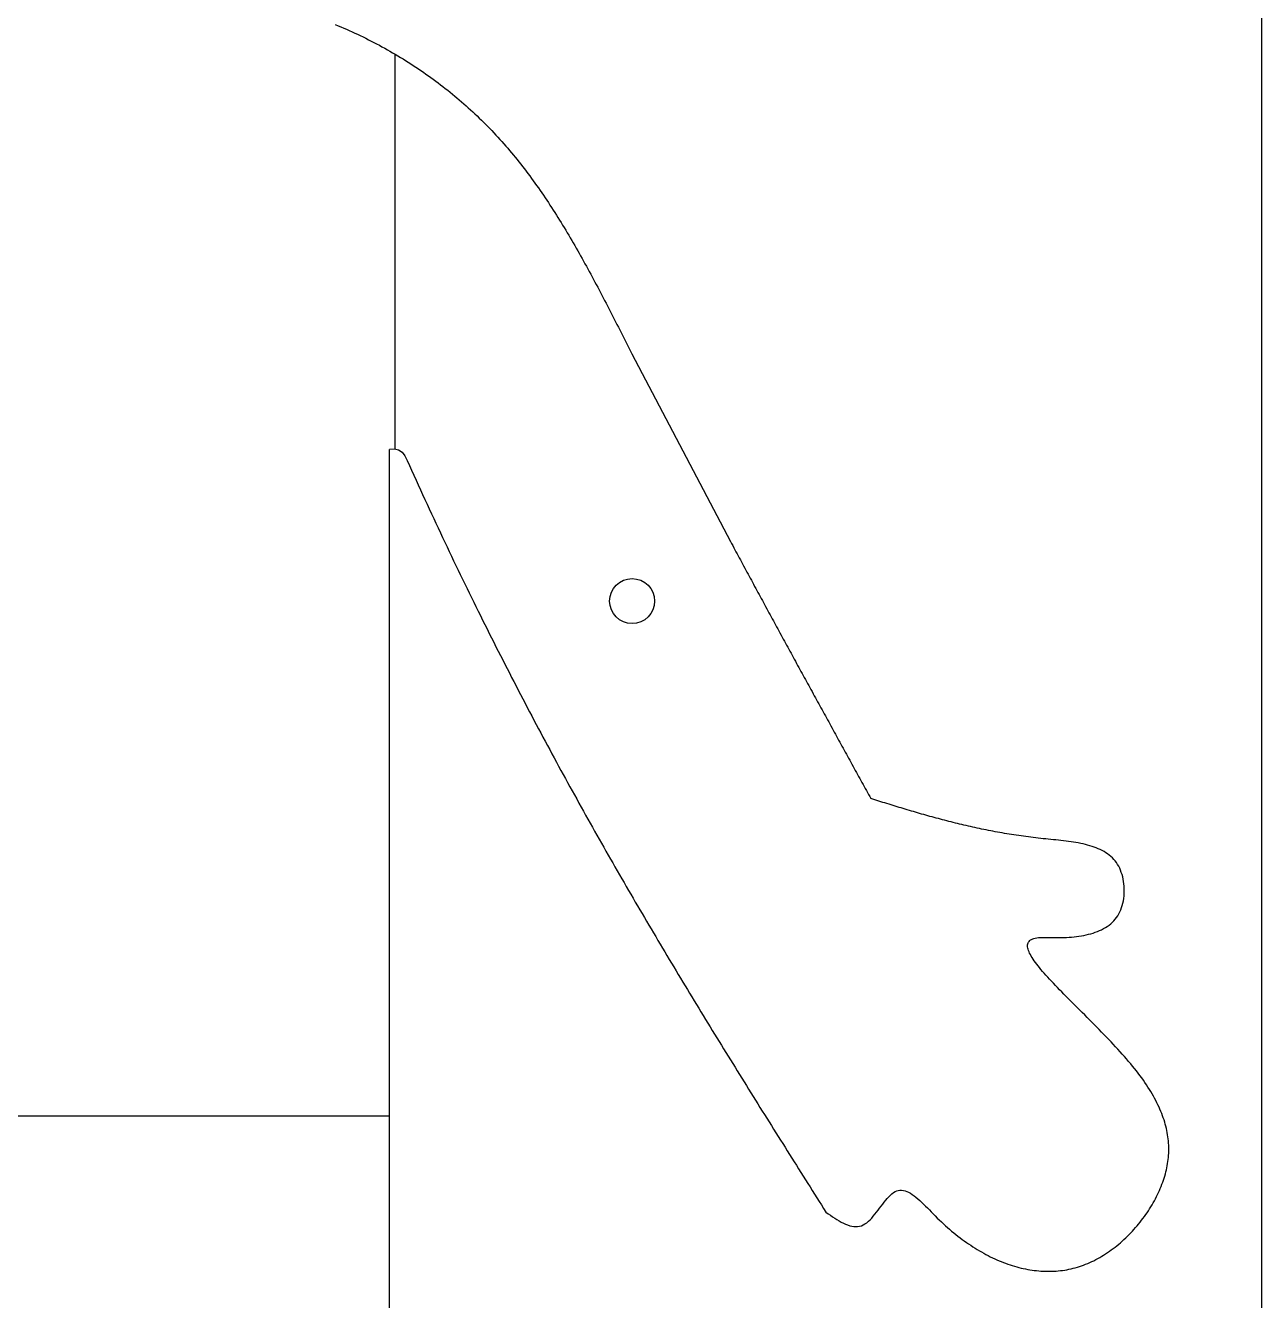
# Model space of a CAD drawing. Header units: millimetres. Extents: x 111 to 2999, y 81 to 1941.
# Drawn here: x 1607.8 to 1882.7, y 1327.3 to 1610.7 of the extents above; entities that cross this region are included whole.
import ezdxf

# ---------------------------------------------------------------- set-up
doc = ezdxf.new("R2010")
doc.units = ezdxf.units.MM
doc.layers.add('RANGO', color=6, linetype='Continuous')

msp = doc.modelspace()

# ---------------------------------------------------------------- linework, layer by layer
for p, q in [((1690.04, 1516.61), (1690.04, 1604.35)), ((1742.69, 1537.78), (1764.62, 1496.02)), ((1688.79, 1172.58), (1688.79, 1516.53)), ((1505.45, 1368.41), (1688.79, 1368.41))]:
    msp.add_line(p, q)
msp.add_lwpolyline([(1312.73, 1939.57), (1882.73, 1939.57), (1882.73, 1039.57), (1312.73, 1039.57)], close=True)
for points in [[(1676.73, 1610.96, 0), (1677.36, 1610.7, 0), (1677.98, 1610.44, 0), (1678.6, 1610.17, 0), (1679.22, 1609.9, 0), (1679.84, 1609.63, 0), (1680.46, 1609.35, 0), (1681.07, 1609.07, 0), (1681.68, 1608.78, 0), (1682.29, 1608.49, 0), (1682.9, 1608.19, 0), (1683.51, 1607.89, 0), (1684.12, 1607.59, 0), (1684.72, 1607.29, 0), (1685.32, 1606.97, 0), (1685.92, 1606.66, 0), (1686.52, 1606.34, 0), (1687.11, 1606.02, 0), (1687.71, 1605.69, 0), (1688.3, 1605.36, 0), (1688.89, 1605.03, 0), (1689.47, 1604.69, 0), (1690.06, 1604.35, 0), (1690.64, 1604, 0), (1691.22, 1603.65, 0), (1691.79, 1603.3, 0), (1692.37, 1602.94, 0), (1692.94, 1602.58, 0), (1693.51, 1602.22, 0), (1694.08, 1601.85, 0), (1694.64, 1601.48, 0), (1695.2, 1601.1, 0), (1695.76, 1600.73, 0), (1696.31, 1600.34, 0), (1696.87, 1599.96, 0), (1697.42, 1599.57, 0), (1697.97, 1599.18, 0), (1698.51, 1598.78, 0), (1699.05, 1598.38, 0), (1699.59, 1597.98, 0), (1700.13, 1597.58, 0), (1700.66, 1597.17, 0), (1701.19, 1596.75, 0), (1701.72, 1596.34, 0), (1702.24, 1595.92, 0), (1702.76, 1595.5, 0), (1703.28, 1595.07, 0), (1703.79, 1594.64, 0), (1704.3, 1594.21, 0), (1704.81, 1593.78, 0), (1705.31, 1593.34, 0), (1705.81, 1592.9, 0), (1706.31, 1592.45, 0), (1706.8, 1592, 0), (1707.29, 1591.55, 0), (1707.78, 1591.1, 0), (1708.26, 1590.64, 0), (1708.74, 1590.18, 0), (1709.22, 1589.72, 0), (1709.69, 1589.26, 0), (1710.16, 1588.79, 0), (1710.62, 1588.32, 0), (1711.08, 1587.84, 0), (1711.54, 1587.37, 0), (1711.99, 1586.89, 0), (1712.44, 1586.4, 0), (1712.89, 1585.92, 0), (1713.33, 1585.43, 0), (1713.77, 1584.94, 0), (1714.21, 1584.45, 0), (1714.64, 1583.95, 0), (1715.07, 1583.45, 0), (1715.49, 1582.95, 0), (1715.92, 1582.45, 0), (1716.34, 1581.94, 0), (1716.75, 1581.44, 0), (1717.16, 1580.93, 0), (1717.57, 1580.41, 0), (1717.98, 1579.9, 0), (1718.38, 1579.38, 0), (1718.79, 1578.86, 0), (1719.18, 1578.34, 0), (1719.58, 1577.82, 0), (1719.97, 1577.29, 0), (1720.36, 1576.76, 0), (1720.75, 1576.23, 0), (1721.13, 1575.7, 0), (1721.51, 1575.17, 0), (1721.89, 1574.63, 0), (1722.27, 1574.09, 0), (1722.64, 1573.55, 0), (1723.01, 1573.01, 0), (1723.38, 1572.47, 0), (1723.75, 1571.92, 0), (1724.11, 1571.37, 0), (1724.47, 1570.82, 0), (1724.83, 1570.27, 0), (1725.19, 1569.72, 0), (1725.55, 1569.17, 0), (1725.9, 1568.61, 0), (1726.25, 1568.06, 0), (1726.6, 1567.5, 0), (1726.95, 1566.94, 0), (1727.29, 1566.38, 0), (1727.63, 1565.81, 0), (1727.97, 1565.25, 0), (1728.31, 1564.68, 0), (1728.65, 1564.12, 0), (1728.99, 1563.55, 0), (1729.32, 1562.98, 0), (1729.65, 1562.41, 0), (1729.98, 1561.84, 0), (1730.31, 1561.26, 0), (1730.64, 1560.69, 0), (1730.97, 1560.11, 0), (1731.29, 1559.54, 0), (1731.62, 1558.96, 0), (1731.94, 1558.38, 0), (1732.26, 1557.8, 0), (1732.58, 1557.22, 0), (1732.9, 1556.64, 0), (1733.21, 1556.06, 0), (1733.53, 1555.48, 0), (1733.84, 1554.89, 0), (1734.16, 1554.31, 0), (1734.47, 1553.72, 0), (1734.78, 1553.14, 0), (1735.09, 1552.55, 0), (1735.4, 1551.96, 0), (1735.71, 1551.38, 0), (1736.02, 1550.79, 0), (1736.33, 1550.2, 0), (1736.63, 1549.61, 0), (1736.94, 1549.02, 0), (1737.25, 1548.43, 0), (1737.55, 1547.84, 0), (1737.86, 1547.25, 0), (1738.16, 1546.66, 0), (1738.46, 1546.07, 0), (1738.77, 1545.48, 0), (1739.07, 1544.89, 0), (1739.37, 1544.3, 0), (1739.68, 1543.71, 0), (1739.98, 1543.11, 0), (1740.28, 1542.52, 0), (1740.58, 1541.93, 0), (1740.88, 1541.34, 0), (1741.18, 1540.75, 0), (1741.49, 1540.15, 0), (1741.79, 1539.56, 0), (1742.09, 1538.97, 0), (1742.39, 1538.38, 0), (1742.69, 1537.79, 0)], [(1688.79, 1516.54, 0), (1689.86, 1516.62, 0), (1690.81, 1516.45, 0), (1691.57, 1515.91, 0), (1692.18, 1515.07, 0), (1692.71, 1514.05, 0), (1693.2, 1512.96, 0), (1693.69, 1511.87, 0), (1694.18, 1510.79, 0), (1694.68, 1509.7, 0), (1695.17, 1508.62, 0), (1695.66, 1507.55, 0), (1696.15, 1506.48, 0), (1696.64, 1505.4, 0), (1697.13, 1504.34, 0), (1697.63, 1503.27, 0), (1698.12, 1502.21, 0), (1698.61, 1501.15, 0), (1699.1, 1500.1, 0), (1699.6, 1499.05, 0), (1700.09, 1498, 0), (1700.58, 1496.95, 0), (1701.08, 1495.91, 0), (1701.57, 1494.87, 0), (1702.06, 1493.83, 0), (1702.56, 1492.79, 0), (1703.05, 1491.76, 0), (1703.54, 1490.73, 0), (1704.04, 1489.7, 0), (1704.53, 1488.68, 0), (1705.03, 1487.66, 0), (1705.52, 1486.64, 0), (1706.02, 1485.62, 0), (1706.51, 1484.61, 0), (1707, 1483.6, 0), (1707.5, 1482.59, 0), (1707.99, 1481.59, 0), (1708.49, 1480.59, 0), (1708.99, 1479.59, 0), (1709.48, 1478.59, 0), (1709.98, 1477.59, 0), (1710.47, 1476.6, 0), (1710.97, 1475.61, 0), (1711.46, 1474.62, 0), (1711.96, 1473.64, 0), (1712.46, 1472.66, 0), (1712.95, 1471.68, 0), (1713.45, 1470.7, 0), (1713.95, 1469.73, 0), (1714.44, 1468.75, 0), (1714.94, 1467.78, 0), (1715.44, 1466.82, 0), (1715.94, 1465.85, 0), (1716.43, 1464.89, 0), (1716.93, 1463.93, 0), (1717.43, 1462.97, 0), (1717.93, 1462.01, 0), (1718.42, 1461.06, 0), (1718.92, 1460.11, 0), (1719.42, 1459.16, 0), (1719.92, 1458.21, 0), (1720.42, 1457.27, 0), (1720.91, 1456.32, 0), (1721.41, 1455.38, 0), (1721.91, 1454.44, 0), (1722.41, 1453.51, 0), (1722.91, 1452.57, 0), (1723.41, 1451.64, 0), (1723.91, 1450.71, 0), (1724.41, 1449.79, 0), (1724.91, 1448.86, 0), (1725.41, 1447.94, 0), (1725.91, 1447.01, 0), (1726.4, 1446.1, 0), (1726.9, 1445.18, 0), (1727.4, 1444.26, 0), (1727.9, 1443.35, 0), (1728.4, 1442.44, 0), (1728.9, 1441.53, 0), (1729.4, 1440.62, 0), (1729.91, 1439.71, 0), (1730.41, 1438.81, 0), (1730.91, 1437.91, 0), (1731.41, 1437.01, 0), (1731.91, 1436.11, 0), (1732.41, 1435.21, 0), (1732.91, 1434.32, 0), (1733.41, 1433.42, 0), (1733.91, 1432.53, 0), (1734.41, 1431.64, 0), (1734.91, 1430.75, 0), (1735.42, 1429.87, 0), (1735.92, 1428.98, 0), (1736.42, 1428.1, 0), (1736.92, 1427.22, 0), (1737.42, 1426.34, 0), (1737.92, 1425.46, 0), (1738.43, 1424.59, 0), (1738.93, 1423.71, 0), (1739.43, 1422.84, 0), (1739.93, 1421.97, 0), (1740.43, 1421.1, 0), (1740.94, 1420.23, 0), (1741.44, 1419.36, 0), (1741.94, 1418.5, 0), (1742.44, 1417.63, 0), (1742.95, 1416.77, 0), (1743.45, 1415.91, 0), (1743.95, 1415.05, 0), (1744.45, 1414.19, 0), (1744.96, 1413.33, 0), (1745.46, 1412.48, 0), (1745.96, 1411.62, 0), (1746.47, 1410.77, 0), (1746.97, 1409.92, 0), (1747.47, 1409.07, 0), (1747.98, 1408.22, 0), (1748.48, 1407.37, 0), (1748.98, 1406.53, 0), (1749.49, 1405.68, 0), (1749.99, 1404.84, 0), (1750.49, 1403.99, 0), (1751, 1403.15, 0), (1751.5, 1402.31, 0), (1752, 1401.47, 0), (1752.51, 1400.63, 0), (1753.01, 1399.8, 0), (1753.52, 1398.96, 0), (1754.02, 1398.13, 0), (1754.52, 1397.29, 0), (1755.03, 1396.46, 0), (1755.53, 1395.63, 0), (1756.04, 1394.8, 0), (1756.54, 1393.97, 0), (1757.05, 1393.14, 0), (1757.55, 1392.31, 0), (1758.05, 1391.48, 0), (1758.56, 1390.66, 0), (1759.06, 1389.83, 0), (1759.57, 1389.01, 0), (1760.07, 1388.19, 0), (1760.58, 1387.36, 0), (1761.08, 1386.54, 0), (1761.59, 1385.72, 0), (1762.09, 1384.9, 0), (1762.6, 1384.08, 0), (1763.1, 1383.26, 0), (1763.61, 1382.45, 0), (1764.11, 1381.63, 0), (1764.62, 1380.81, 0), (1765.12, 1380, 0), (1765.63, 1379.18, 0), (1766.13, 1378.37, 0), (1766.64, 1377.56, 0), (1767.14, 1376.74, 0), (1767.65, 1375.93, 0), (1768.15, 1375.12, 0), (1768.66, 1374.31, 0), (1769.16, 1373.5, 0), (1769.67, 1372.69, 0), (1770.17, 1371.88, 0), (1770.68, 1371.07, 0), (1771.18, 1370.26, 0), (1771.69, 1369.45, 0), (1772.2, 1368.65, 0), (1772.7, 1367.84, 0), (1773.21, 1367.03, 0), (1773.71, 1366.23, 0), (1774.22, 1365.42, 0), (1774.72, 1364.62, 0), (1775.23, 1363.81, 0), (1775.73, 1363.01, 0), (1776.24, 1362.21, 0), (1776.75, 1361.4, 0), (1777.25, 1360.6, 0), (1777.76, 1359.8, 0), (1778.26, 1358.99, 0), (1778.77, 1358.19, 0), (1779.27, 1357.39, 0), (1779.78, 1356.59, 0), (1780.29, 1355.78, 0), (1780.79, 1354.98, 0), (1781.3, 1354.18, 0), (1781.8, 1353.38, 0), (1782.31, 1352.58, 0), (1782.81, 1351.78, 0), (1783.32, 1350.97, 0), (1783.83, 1350.17, 0), (1784.33, 1349.37, 0), (1784.84, 1348.57, 0), (1785.34, 1347.77, 0), (1785.85, 1346.97, 0)], [(1764.63, 1496.03, 0), (1764.87, 1495.57, 0), (1765.11, 1495.12, 0), (1765.36, 1494.67, 0), (1765.6, 1494.22, 0), (1765.84, 1493.76, 0), (1766.09, 1493.31, 0), (1766.33, 1492.86, 0), (1766.58, 1492.4, 0), (1766.82, 1491.95, 0), (1767.06, 1491.5, 0), (1767.31, 1491.05, 0), (1767.55, 1490.6, 0), (1767.79, 1490.14, 0), (1768.04, 1489.69, 0), (1768.28, 1489.24, 0), (1768.53, 1488.79, 0), (1768.77, 1488.34, 0), (1769.02, 1487.88, 0), (1769.26, 1487.43, 0), (1769.5, 1486.98, 0), (1769.75, 1486.53, 0), (1769.99, 1486.08, 0), (1770.24, 1485.63, 0), (1770.48, 1485.17, 0), (1770.73, 1484.72, 0), (1770.97, 1484.27, 0), (1771.22, 1483.82, 0), (1771.46, 1483.37, 0), (1771.71, 1482.92, 0), (1771.95, 1482.47, 0), (1772.2, 1482.02, 0), (1772.44, 1481.57, 0), (1772.69, 1481.11, 0), (1772.93, 1480.66, 0), (1773.18, 1480.21, 0), (1773.42, 1479.76, 0), (1773.67, 1479.31, 0), (1773.91, 1478.86, 0), (1774.16, 1478.41, 0), (1774.4, 1477.96, 0), (1774.65, 1477.51, 0), (1774.89, 1477.06, 0), (1775.14, 1476.61, 0), (1775.38, 1476.16, 0), (1775.63, 1475.71, 0), (1775.87, 1475.26, 0), (1776.12, 1474.81, 0), (1776.36, 1474.36, 0), (1776.61, 1473.91, 0), (1776.86, 1473.46, 0), (1777.1, 1473.01, 0), (1777.35, 1472.56, 0), (1777.59, 1472.11, 0), (1777.84, 1471.66, 0), (1778.08, 1471.21, 0), (1778.33, 1470.76, 0), (1778.58, 1470.31, 0), (1778.82, 1469.86, 0), (1779.07, 1469.41, 0), (1779.31, 1468.96, 0), (1779.56, 1468.51, 0), (1779.81, 1468.06, 0), (1780.05, 1467.61, 0), (1780.3, 1467.16, 0), (1780.54, 1466.71, 0), (1780.79, 1466.26, 0), (1781.04, 1465.81, 0), (1781.28, 1465.36, 0), (1781.53, 1464.92, 0), (1781.77, 1464.47, 0), (1782.02, 1464.02, 0), (1782.27, 1463.57, 0), (1782.51, 1463.12, 0), (1782.76, 1462.67, 0), (1783.01, 1462.22, 0), (1783.25, 1461.77, 0), (1783.5, 1461.32, 0), (1783.75, 1460.87, 0), (1783.99, 1460.42, 0), (1784.24, 1459.98, 0), (1784.48, 1459.53, 0), (1784.73, 1459.08, 0), (1784.98, 1458.63, 0), (1785.22, 1458.18, 0), (1785.47, 1457.73, 0), (1785.72, 1457.28, 0), (1785.96, 1456.83, 0), (1786.21, 1456.38, 0), (1786.46, 1455.94, 0), (1786.7, 1455.49, 0), (1786.95, 1455.04, 0), (1787.2, 1454.59, 0), (1787.44, 1454.14, 0), (1787.69, 1453.69, 0), (1787.94, 1453.24, 0), (1788.18, 1452.8, 0), (1788.43, 1452.35, 0), (1788.68, 1451.9, 0), (1788.92, 1451.45, 0), (1789.17, 1451, 0), (1789.42, 1450.55, 0), (1789.66, 1450.1, 0), (1789.91, 1449.66, 0), (1790.16, 1449.21, 0), (1790.41, 1448.76, 0), (1790.65, 1448.31, 0), (1790.9, 1447.86, 0), (1791.15, 1447.41, 0), (1791.39, 1446.97, 0), (1791.64, 1446.52, 0), (1791.89, 1446.07, 0), (1792.13, 1445.62, 0), (1792.38, 1445.17, 0), (1792.63, 1444.72, 0), (1792.87, 1444.28, 0), (1793.12, 1443.83, 0), (1793.37, 1443.38, 0), (1793.62, 1442.93, 0), (1793.86, 1442.48, 0), (1794.11, 1442.03, 0), (1794.36, 1441.59, 0), (1794.6, 1441.14, 0), (1794.85, 1440.69, 0), (1795.1, 1440.24, 0), (1795.34, 1439.79, 0), (1795.59, 1439.34, 0), (1795.84, 1438.9, 0)], [(1785.85, 1346.97, 0), (1786.34, 1346.63, 0), (1786.83, 1346.29, 0), (1787.32, 1345.96, 0), (1787.81, 1345.64, 0), (1788.3, 1345.34, 0), (1788.78, 1345.05, 0), (1789.26, 1344.78, 0), (1789.73, 1344.53, 0), (1790.21, 1344.32, 0), (1790.67, 1344.13, 0), (1791.13, 1343.97, 0), (1791.58, 1343.86, 0), (1792.03, 1343.78, 0), (1792.47, 1343.75, 0), (1792.9, 1343.76, 0), (1793.32, 1343.83, 0), (1793.74, 1343.95, 0), (1794.14, 1344.13, 0), (1794.53, 1344.36, 0), (1794.92, 1344.63, 0), (1795.3, 1344.94, 0), (1795.67, 1345.29, 0), (1796.03, 1345.67, 0), (1796.39, 1346.08, 0), (1796.75, 1346.5, 0), (1797.1, 1346.95, 0), (1797.45, 1347.4, 0), (1797.79, 1347.85, 0), (1798.13, 1348.31, 0), (1798.47, 1348.76, 0), (1798.81, 1349.2, 0), (1799.15, 1349.62, 0), (1799.49, 1350.02, 0), (1799.83, 1350.4, 0), (1800.18, 1350.74, 0), (1800.52, 1351.05, 0), (1800.87, 1351.31, 0), (1801.23, 1351.53, 0), (1801.59, 1351.7, 0), (1801.95, 1351.81, 0), (1802.32, 1351.87, 0), (1802.69, 1351.87, 0), (1803.07, 1351.81, 0), (1803.46, 1351.71, 0), (1803.85, 1351.57, 0), (1804.24, 1351.38, 0), (1804.64, 1351.16, 0), (1805.04, 1350.9, 0), (1805.45, 1350.61, 0), (1805.86, 1350.29, 0), (1806.28, 1349.94, 0), (1806.7, 1349.57, 0), (1807.12, 1349.17, 0), (1807.55, 1348.76, 0), (1807.98, 1348.34, 0), (1808.41, 1347.91, 0), (1808.85, 1347.46, 0), (1809.29, 1347.02, 0), (1809.73, 1346.57, 0), (1810.17, 1346.12, 0), (1810.62, 1345.67, 0), (1811.07, 1345.24, 0), (1811.52, 1344.81, 0), (1811.98, 1344.39, 0), (1812.43, 1343.97, 0), (1812.89, 1343.56, 0), (1813.35, 1343.16, 0), (1813.81, 1342.77, 0), (1814.28, 1342.39, 0), (1814.74, 1342.01, 0), (1815.21, 1341.64, 0), (1815.68, 1341.28, 0), (1816.15, 1340.93, 0), (1816.63, 1340.59, 0), (1817.1, 1340.25, 0), (1817.58, 1339.92, 0), (1818.05, 1339.6, 0), (1818.53, 1339.29, 0), (1819.01, 1338.98, 0), (1819.49, 1338.69, 0), (1819.98, 1338.4, 0), (1820.46, 1338.12, 0), (1820.94, 1337.85, 0), (1821.43, 1337.58, 0), (1821.91, 1337.33, 0), (1822.4, 1337.08, 0), (1822.89, 1336.85, 0), (1823.38, 1336.62, 0), (1823.86, 1336.4, 0), (1824.35, 1336.19, 0), (1824.84, 1335.98, 0), (1825.33, 1335.79, 0), (1825.82, 1335.6, 0), (1826.31, 1335.43, 0), (1826.8, 1335.26, 0), (1827.3, 1335.1, 0), (1827.79, 1334.95, 0), (1828.28, 1334.81, 0), (1828.77, 1334.68, 0), (1829.26, 1334.56, 0), (1829.75, 1334.45, 0), (1830.24, 1334.34, 0), (1830.73, 1334.25, 0), (1831.22, 1334.16, 0), (1831.71, 1334.09, 0), (1832.2, 1334.02, 0), (1832.69, 1333.97, 0), (1833.18, 1333.92, 0), (1833.66, 1333.88, 0), (1834.15, 1333.85, 0), (1834.63, 1333.84, 0), (1835.12, 1333.83, 0), (1835.6, 1333.83, 0), (1836.08, 1333.84, 0), (1836.57, 1333.86, 0), (1837.05, 1333.89, 0), (1837.53, 1333.93, 0), (1838, 1333.98, 0), (1838.48, 1334.04, 0), (1838.95, 1334.11, 0), (1839.43, 1334.19, 0), (1839.9, 1334.29, 0), (1840.37, 1334.39, 0), (1840.84, 1334.5, 0), (1841.31, 1334.62, 0), (1841.77, 1334.75, 0), (1842.23, 1334.9, 0), (1842.7, 1335.05, 0), (1843.16, 1335.21, 0), (1843.61, 1335.39, 0), (1844.07, 1335.57, 0), (1844.52, 1335.77, 0), (1844.97, 1335.97, 0), (1845.42, 1336.19, 0), (1845.87, 1336.42, 0), (1846.31, 1336.65, 0), (1846.75, 1336.9, 0), (1847.19, 1337.16, 0), (1847.62, 1337.42, 0), (1848.05, 1337.69, 0), (1848.48, 1337.98, 0), (1848.9, 1338.27, 0), (1849.32, 1338.57, 0), (1849.74, 1338.88, 0), (1850.15, 1339.19, 0), (1850.55, 1339.52, 0), (1850.96, 1339.85, 0), (1851.35, 1340.19, 0), (1851.75, 1340.53, 0), (1852.14, 1340.89, 0), (1852.52, 1341.25, 0), (1852.9, 1341.61, 0), (1853.27, 1341.99, 0), (1853.64, 1342.36, 0), (1854, 1342.75, 0), (1854.35, 1343.14, 0), (1854.7, 1343.53, 0), (1855.05, 1343.93, 0), (1855.39, 1344.34, 0), (1855.72, 1344.75, 0), (1856.04, 1345.16, 0), (1856.36, 1345.58, 0), (1856.67, 1346.01, 0), (1856.97, 1346.43, 0), (1857.27, 1346.86, 0), (1857.56, 1347.3, 0), (1857.84, 1347.74, 0), (1858.12, 1348.18, 0), (1858.38, 1348.62, 0), (1858.64, 1349.07, 0), (1858.89, 1349.51, 0), (1859.13, 1349.96, 0), (1859.37, 1350.42, 0), (1859.59, 1350.87, 0), (1859.81, 1351.33, 0), (1860.01, 1351.78, 0), (1860.21, 1352.24, 0), (1860.4, 1352.7, 0), (1860.58, 1353.16, 0), (1860.75, 1353.62, 0), (1860.91, 1354.08, 0), (1861.06, 1354.54, 0), (1861.2, 1355, 0), (1861.34, 1355.46, 0), (1861.46, 1355.92, 0), (1861.57, 1356.38, 0), (1861.67, 1356.84, 0), (1861.76, 1357.3, 0), (1861.84, 1357.76, 0), (1861.91, 1358.21, 0), (1861.96, 1358.67, 0), (1862.01, 1359.13, 0), (1862.05, 1359.59, 0), (1862.08, 1360.05, 0), (1862.09, 1360.51, 0), (1862.1, 1360.96, 0), (1862.1, 1361.42, 0), (1862.08, 1361.88, 0), (1862.05, 1362.34, 0), (1862.02, 1362.81, 0), (1861.97, 1363.27, 0), (1861.91, 1363.73, 0), (1861.84, 1364.19, 0), (1861.76, 1364.66, 0), (1861.67, 1365.12, 0), (1861.57, 1365.59, 0), (1861.45, 1366.06, 0), (1861.33, 1366.53, 0), (1861.19, 1367, 0), (1861.05, 1367.47, 0), (1860.89, 1367.94, 0), (1860.72, 1368.42, 0), (1860.54, 1368.9, 0), (1860.35, 1369.37, 0), (1860.14, 1369.86, 0), (1859.93, 1370.34, 0), (1859.7, 1370.82, 0), (1859.46, 1371.31, 0), (1859.21, 1371.8, 0), (1858.95, 1372.29, 0), (1858.68, 1372.78, 0), (1858.4, 1373.27, 0), (1858.1, 1373.77, 0), (1857.79, 1374.27, 0), (1857.47, 1374.77, 0), (1857.14, 1375.28, 0), (1856.8, 1375.78, 0), (1856.45, 1376.29, 0), (1856.08, 1376.81, 0), (1855.7, 1377.32, 0), (1855.31, 1377.84, 0), (1854.91, 1378.36, 0), (1854.49, 1378.89, 0), (1854.07, 1379.42, 0), (1853.63, 1379.95, 0), (1853.18, 1380.48, 0), (1852.72, 1381.02, 0), (1852.25, 1381.56, 0), (1851.77, 1382.1, 0), (1851.28, 1382.64, 0), (1850.78, 1383.19, 0), (1850.28, 1383.73, 0), (1849.77, 1384.28, 0), (1849.26, 1384.83, 0), (1848.74, 1385.37, 0), (1848.21, 1385.92, 0), (1847.69, 1386.47, 0), (1847.15, 1387.01, 0), (1846.62, 1387.56, 0), (1846.09, 1388.1, 0), (1845.55, 1388.64, 0), (1845.01, 1389.19, 0), (1844.47, 1389.72, 0), (1843.94, 1390.26, 0), (1843.4, 1390.8, 0), (1842.87, 1391.33, 0), (1842.34, 1391.85, 0), (1841.81, 1392.38, 0), (1841.29, 1392.9, 0), (1840.77, 1393.42, 0), (1840.26, 1393.93, 0), (1839.76, 1394.44, 0), (1839.26, 1394.94, 0), (1838.76, 1395.44, 0), (1838.28, 1395.93, 0), (1837.81, 1396.42, 0), (1837.34, 1396.9, 0), (1836.88, 1397.38, 0), (1836.44, 1397.84, 0), (1836.01, 1398.31, 0), (1835.58, 1398.76, 0), (1835.18, 1399.21, 0), (1834.78, 1399.65, 0), (1834.4, 1400.08, 0), (1834.03, 1400.5, 0), (1833.68, 1400.92, 0), (1833.35, 1401.32, 0), (1833.03, 1401.72, 0), (1832.73, 1402.11, 0), (1832.44, 1402.49, 0), (1832.18, 1402.86, 0), (1831.93, 1403.21, 0), (1831.71, 1403.56, 0), (1831.5, 1403.9, 0), (1831.32, 1404.22, 0), (1831.16, 1404.54, 0), (1831.02, 1404.84, 0), (1830.91, 1405.13, 0), (1830.81, 1405.41, 0), (1830.75, 1405.68, 0), (1830.71, 1405.93, 0), (1830.69, 1406.17, 0), (1830.7, 1406.4, 0), (1830.74, 1406.61, 0), (1830.81, 1406.81, 0), (1830.9, 1407, 0), (1831.03, 1407.17, 0), (1831.18, 1407.33, 0), (1831.36, 1407.47, 0), (1831.58, 1407.6, 0), (1831.83, 1407.71, 0), (1832.11, 1407.8, 0), (1832.42, 1407.88, 0), (1832.77, 1407.94, 0), (1833.15, 1407.99, 0), (1833.57, 1408.02, 0), (1834.02, 1408.03, 0), (1834.49, 1408.04, 0), (1834.99, 1408.03, 0), (1835.51, 1408.02, 0), (1836.05, 1408.01, 0), (1836.59, 1408, 0), (1837.14, 1407.99, 0), (1837.69, 1408, 0), (1838.25, 1408, 0), (1838.81, 1408.02, 0), (1839.36, 1408.04, 0), (1839.92, 1408.08, 0), (1840.48, 1408.12, 0), (1841.03, 1408.17, 0), (1841.58, 1408.24, 0), (1842.13, 1408.31, 0), (1842.67, 1408.4, 0), (1843.2, 1408.49, 0), (1843.73, 1408.6, 0), (1844.25, 1408.73, 0), (1844.76, 1408.86, 0), (1845.26, 1409.01, 0), (1845.76, 1409.18, 0), (1846.24, 1409.36, 0), (1846.7, 1409.55, 0), (1847.16, 1409.76, 0), (1847.6, 1409.99, 0), (1848.02, 1410.24, 0), (1848.43, 1410.5, 0), (1848.82, 1410.78, 0), (1849.2, 1411.08, 0), (1849.55, 1411.4, 0), (1849.89, 1411.74, 0), (1850.2, 1412.09, 0), (1850.49, 1412.47, 0), (1850.76, 1412.87, 0), (1851.01, 1413.3, 0), (1851.24, 1413.74, 0), (1851.44, 1414.2, 0), (1851.61, 1414.68, 0), (1851.77, 1415.17, 0), (1851.9, 1415.68, 0), (1852, 1416.19, 0), (1852.09, 1416.71, 0), (1852.15, 1417.25, 0), (1852.19, 1417.78, 0), (1852.21, 1418.32, 0), (1852.2, 1418.86, 0), (1852.17, 1419.4, 0), (1852.12, 1419.93, 0), (1852.05, 1420.46, 0), (1851.96, 1420.98, 0), (1851.85, 1421.49, 0), (1851.71, 1422, 0), (1851.55, 1422.48, 0), (1851.38, 1422.96, 0), (1851.18, 1423.41, 0), (1850.96, 1423.85, 0), (1850.72, 1424.27, 0), (1850.46, 1424.66, 0), (1850.17, 1425.04, 0), (1849.87, 1425.39, 0), (1849.56, 1425.72, 0), (1849.22, 1426.04, 0), (1848.87, 1426.33, 0), (1848.5, 1426.61, 0), (1848.11, 1426.87, 0), (1847.71, 1427.12, 0), (1847.3, 1427.35, 0), (1846.87, 1427.56, 0), (1846.43, 1427.76, 0), (1845.98, 1427.95, 0), (1845.51, 1428.12, 0), (1845.04, 1428.28, 0), (1844.55, 1428.43, 0), (1844.05, 1428.57, 0), (1843.55, 1428.7, 0), (1843.03, 1428.82, 0), (1842.51, 1428.93, 0), (1841.98, 1429.03, 0), (1841.44, 1429.13, 0), (1840.9, 1429.22, 0), (1840.36, 1429.3, 0), (1839.8, 1429.37, 0), (1839.25, 1429.45, 0), (1838.69, 1429.51, 0), (1838.13, 1429.58, 0), (1837.57, 1429.64, 0), (1837, 1429.7, 0), (1836.44, 1429.75, 0), (1835.87, 1429.81, 0), (1835.31, 1429.87, 0), (1834.74, 1429.92, 0), (1834.18, 1429.98, 0), (1833.63, 1430.04, 0), (1833.07, 1430.1, 0), (1832.52, 1430.17, 0), (1831.97, 1430.23, 0), (1831.42, 1430.3, 0), (1830.88, 1430.37, 0), (1830.33, 1430.44, 0), (1829.79, 1430.52, 0), (1829.26, 1430.59, 0), (1828.72, 1430.67, 0), (1828.19, 1430.75, 0), (1827.66, 1430.83, 0), (1827.13, 1430.91, 0), (1826.61, 1431, 0), (1826.09, 1431.08, 0), (1825.57, 1431.17, 0), (1825.05, 1431.26, 0), (1824.53, 1431.35, 0), (1824.02, 1431.44, 0), (1823.51, 1431.54, 0), (1823, 1431.63, 0), (1822.49, 1431.73, 0), (1821.99, 1431.83, 0), (1821.48, 1431.93, 0), (1820.98, 1432.03, 0), (1820.48, 1432.13, 0), (1819.99, 1432.24, 0), (1819.49, 1432.34, 0), (1819, 1432.45, 0), (1818.5, 1432.56, 0), (1818.01, 1432.67, 0), (1817.53, 1432.78, 0), (1817.04, 1432.89, 0), (1816.55, 1433, 0), (1816.07, 1433.12, 0), (1815.59, 1433.23, 0), (1815.11, 1433.35, 0), (1814.63, 1433.47, 0), (1814.15, 1433.58, 0), (1813.68, 1433.7, 0), (1813.2, 1433.82, 0), (1812.73, 1433.95, 0), (1812.25, 1434.07, 0), (1811.78, 1434.19, 0), (1811.31, 1434.32, 0), (1810.85, 1434.44, 0), (1810.38, 1434.57, 0), (1809.91, 1434.69, 0), (1809.45, 1434.82, 0), (1808.98, 1434.95, 0), (1808.52, 1435.08, 0), (1808.06, 1435.21, 0), (1807.6, 1435.34, 0), (1807.14, 1435.47, 0), (1806.68, 1435.6, 0), (1806.22, 1435.74, 0), (1805.76, 1435.87, 0), (1805.31, 1436, 0), (1804.85, 1436.14, 0), (1804.4, 1436.27, 0), (1803.94, 1436.41, 0), (1803.49, 1436.54, 0), (1803.04, 1436.68, 0), (1802.58, 1436.82, 0), (1802.13, 1436.95, 0), (1801.68, 1437.09, 0), (1801.23, 1437.23, 0), (1800.78, 1437.37, 0), (1800.33, 1437.5, 0), (1799.88, 1437.64, 0), (1799.43, 1437.78, 0), (1798.98, 1437.92, 0), (1798.53, 1438.06, 0), (1798.08, 1438.2, 0), (1797.63, 1438.34, 0), (1797.18, 1438.48, 0), (1796.73, 1438.62, 0), (1796.29, 1438.76, 0), (1795.84, 1438.9, 0)]]:
    msp.add_polyline3d(points)
at = {"layer": 'RANGO', "color": 0}
msp.add_circle((1742.74, 1482.81), 5, dxfattribs=at)

doc.saveas('drawing.dxf')
